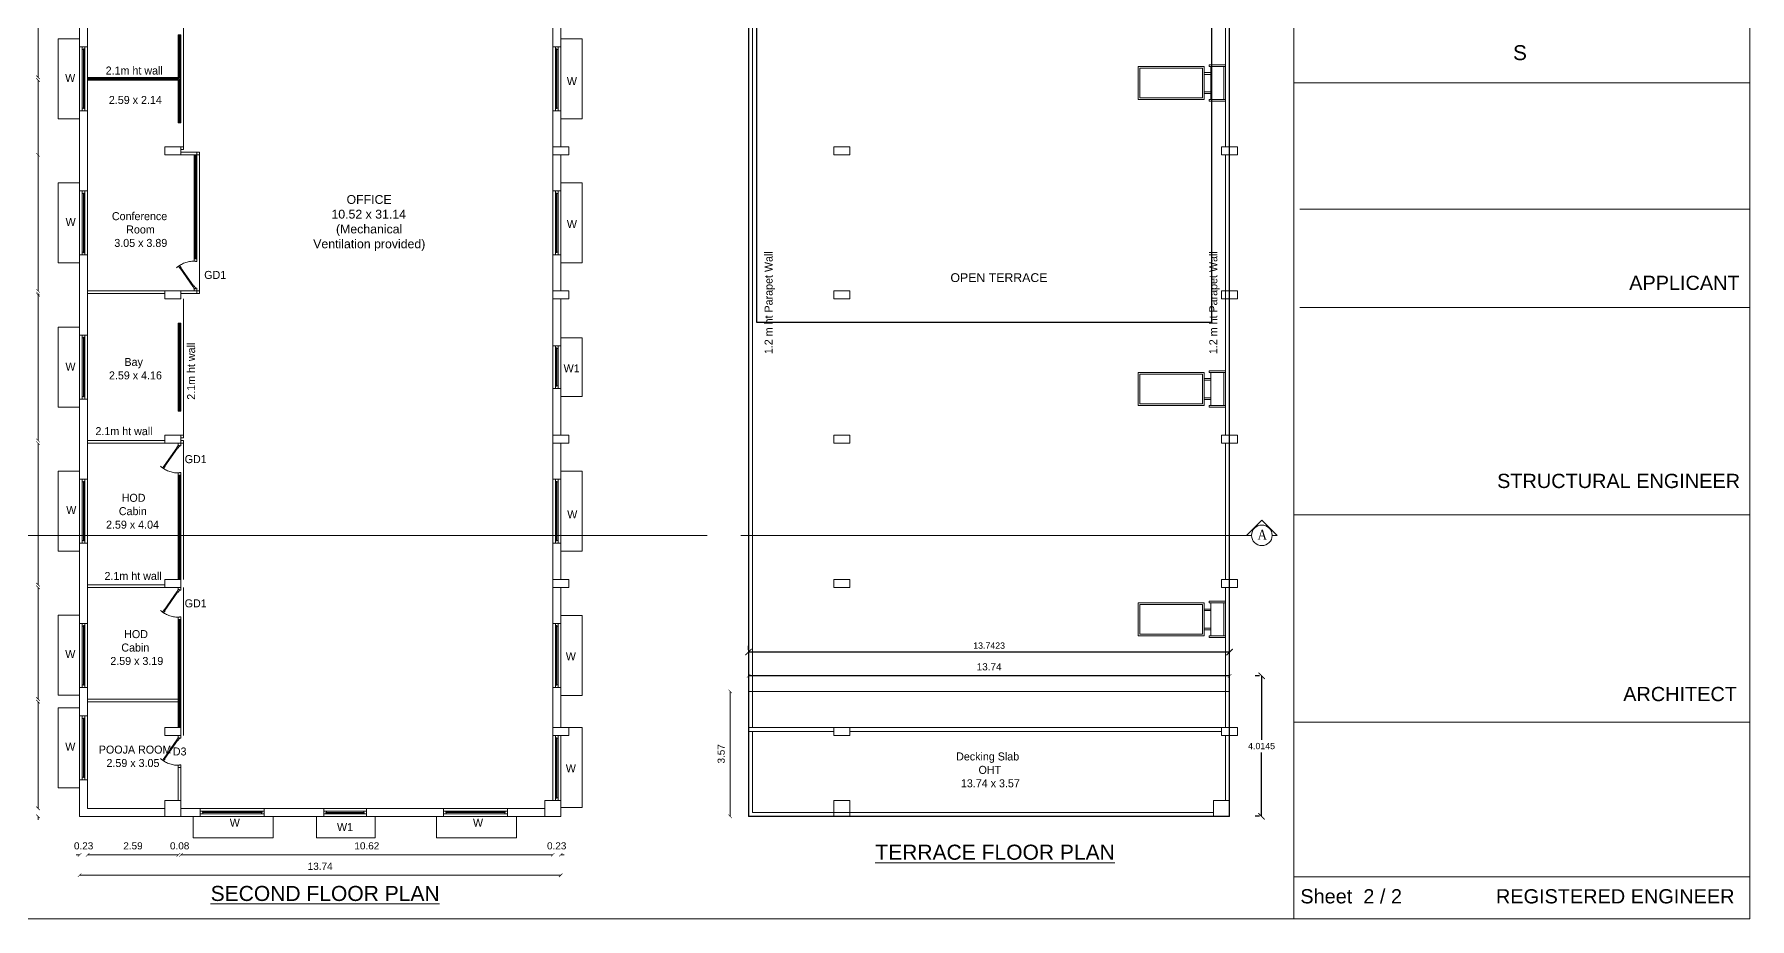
# Model space of a CAD drawing. Header units: metres. Extents: x -1560643 to -1560434, y 43491 to 43663.
# Drawn here: x -1560602.32 to -1560553.32, y 43551.2 to 43576.47 of the extents above; entities that cross this region are included whole.
import ezdxf
from ezdxf.enums import TextEntityAlignment as Align

# ---------------------------------------------------------------- set-up
doc = ezdxf.new("R2010")
doc.units = ezdxf.units.M
doc.header["$LTSCALE"] = 750
doc.header["$MEASUREMENT"] = 0
doc.header["$PDMODE"] = 35
doc.header["$PDSIZE"] = 50
for name, pattern in [('CACHE3', [5.25, 4.2, -1.05]), ('CENTER', [50.8, 31.75, -6.35, 6.35, -6.35]), ('HIDDEN', [0.375, 0.25, -0.125])]:
    doc.linetypes.add(name, pattern=pattern)
doc.layers.get('0').update_dxf_attribs({"lineweight": 5})
doc.layers.get('Defpoints').update_dxf_attribs({"lineweight": 0})
doc.layers.add('BLK_1_FLR_0_DRINKING_WATER', color=7, linetype='Continuous', lineweight=5)
for name, color, linetype in [('BLK_1_FLR_3_ROOF_AREA', 54, 'Continuous'), ('BLK_1_STAIR_HEADROOM', 55, 'Continuous'), ('SOLAR_PANEL', 3, 'Continuous')]:
    doc.layers.add(name, color=color, linetype=linetype)
doc.styles.add('5 Feet Scale', font='', dxfattribs={"height": 5.9055})
doc.styles.add('6 Feet Scale', font='', dxfattribs={"height": 7.0866})
doc.styles.add('7 Feet Scale', font='', dxfattribs={"height": 8.2677})
doc.styles.add('bold', font='arial.ttf')
doc.styles.add('bold - t', font='arial.ttf', dxfattribs={"height": 9})
doc.styles.add('cent', font='arial.ttf', dxfattribs={"height": 8})
doc.styles.add('outer', font='arial.ttf')
doc.styles.get("Standard").update_dxf_attribs({"font": 'arial.ttf'})
doc.styles.add('style1', font='times.ttf', dxfattribs={"width": 0.95, "height": 200})
doc.styles.get('5 Feet Scale').set_extended_font_data('Bahnschrift')
doc.styles.get('6 Feet Scale').set_extended_font_data('Bahnschrift')
doc.styles.get('7 Feet Scale').set_extended_font_data('Bahnschrift')
doc.dimstyles.get("Standard").update_dxf_attribs({"dimtxt": 0.18, "dimasz": 0.18, "dimexe": 0.18, "dimexo": 0.0625, "dimgap": 0.09, "dimtad": 1, "dimtih": 1, "dimtoh": 1, "dimdec": 4, "dimzin": 0, "dimdsep": 46, "dimtxsty": 'Standard', "dimblk": 'ARCHTICK', "dimcen": 0.09, "dimadec": 0, "dimazin": 0, "dimtfac": 1, "dimtdec": 4, "dimtofl": 0, "dimtmove": 0, "dimatfit": 3, "dimldrblk": 'ARCHTICK', "dimfxl": 0, "dimtolj": 1, "dimtzin": 0, "dimarcsym": 0})

# ---------------------------------------------------------------- blocks, each defined once
blk = doc.blocks.new('_ArchTick')
at = {"color": 0, "linetype": 'ByBlock', "const_width": 0.15}
blk.add_lwpolyline([(-0.5, -0.5), (0.5, 0.5)], dxfattribs=at)
blk = doc.blocks.new('A$C52BB42CC')
at = {"linetype": 'ByBlock'}
for p, q in [((3026.5, 2394.8), (3026.5, 4432.7)), ((3539, 2394.8), (3539, 4432.7)), ((2990.4, 2843.2), (2973, 2826)), ((3007.8, 2826), (2990.4, 2843.2)), ((2973, 2826), (2978.8, 2826)), ((3002, 2826), (3007.8, 2826)), ((0, 2394.8), (3539, 2394.8))]:
    blk.add_line(p, q, dxfattribs=at)
for p, q in [((2413.2, 2609.9), (2413.2, 3753.9)), ((2417.7, 2609.9), (2417.7, 3753.9)), ((1614.1, 3341.1), (1614.1, 3578.3)), ((1660.9, 3465.7), (1660.9, 3375.6)), ((1669.9, 3465.7), (1669.9, 3375.6)), ((2192.9, 3375.6), (2192.9, 3465.8)), ((2201.9, 3375.6), (2201.9, 3416.2)), ((2949.7, 3416.2), (2949.7, 3263)), ((2954.2, 3416.2), (2954.2, 3263)), ((1636.9, 3294.6), (1636.9, 3384.6)), ((1636.9, 3384.6), (1660.9, 3384.6)), ((1771.9, 3389.1), (1774.9, 3389.1)), ((1771.9, 3389.1), (1771.9, 3341.1)), ((1772.9, 3389.1), (1772.9, 3340.1)), ((1773.9, 3389.1), (1773.9, 3290.1)), ((1774.9, 3389.1), (1774.9, 3290.1)), ((2225.9, 3384.6), (2201.9, 3384.6)), ((2225.9, 3294.6), (2225.9, 3384.6)), ((1660.9, 3375.6), (1669.9, 3375.6)), ((2201.9, 3375.6), (2192.9, 3375.6)), ((1614.1, 3341.1), (1614.1, 3345.1)), ((1614.1, 3338.1), (1614.1, 3334.1)), ((1614.1, 3254), (1614.1, 3338.1)), ((1669.9, 3341.1), (1771.9, 3341.1)), ((1669.9, 3340.1), (1772.9, 3340.1)), ((1669.9, 3339.1), (1772.9, 3339.1)), ((1669.9, 3338.1), (1771.9, 3338.1)), ((1771.9, 3338.1), (1771.9, 3290.1)), ((1772.9, 3339.1), (1772.9, 3290.1)), ((2851.4, 3353.2), (2925.6, 3353.2)), ((2851.4, 3316.2), (2851.4, 3353.2)), ((2853.2, 3351.4), (2923.7, 3351.4)), ((2853.2, 3318), (2853.2, 3351.4)), ((2923.7, 3351.4), (2923.7, 3318)), ((2925.6, 3353.2), (2925.6, 3316.2)), ((2925.6, 3346.4), (2933, 3346.4)), ((2925.6, 3344.5), (2933, 3344.5)), ((2931.1, 3355.1), (2931.1, 3353.2)), ((2931.1, 3355.1), (2949.7, 3355.1)), ((2931.1, 3353.2), (2949.7, 3353.2)), ((2933, 3316.2), (2933, 3353.2)), ((2947.8, 3353.2), (2947.8, 3316.2)), ((2949.7, 3355.1), (2949.7, 3353.2)), ((2925.6, 3324.9), (2933, 3324.9)), ((2925.6, 3323), (2933, 3323)), ((3539, 3334.9), (3026.5, 3334.9)), ((1660.9, 3303.6), (1660.9, 3213.4)), ((1660.9, 3303.6), (1669.9, 3303.6)), ((1669.9, 3303.6), (1669.9, 3213.4)), ((2201.9, 3303.6), (2192.9, 3303.6)), ((2192.9, 3213.5), (2192.9, 3303.6)), ((2201.9, 3263), (2201.9, 3303.6)), ((2925.6, 3316.2), (2851.4, 3316.2)), ((2923.7, 3318), (2853.2, 3318)), ((2931.1, 3316.2), (2931.1, 3314.3)), ((2949.7, 3316.2), (2931.1, 3316.2)), ((2949.7, 3314.3), (2931.1, 3314.3)), ((2949.7, 3316.2), (2949.7, 3314.3)), ((1660.9, 3294.6), (1636.9, 3294.6)), ((1771.9, 3290.1), (1774.9, 3290.1)), ((2201.9, 3294.6), (2225.9, 3294.6)), ((1756.9, 3263), (1774.9, 3263)), ((1756.9, 3254), (1756.9, 3263)), ((1756.9, 3263), (1774.9, 3263)), ((1756.9, 3254), (1756.9, 3263)), ((1777.9, 3263), (1774.9, 3263)), ((1774.9, 3263), (1774.9, 3260)), ((1774.9, 3263), (1774.9, 3254)), ((1774.9, 3263), (1774.9, 3254)), ((1777.9, 3260), (1777.9, 3263)), ((2192.9, 3263), (2210.9, 3263)), ((2192.9, 3254), (2192.9, 3263)), ((2210.9, 3263), (2210.9, 3254)), ((2509.2, 3263), (2527.2, 3263)), ((2509.2, 3254), (2509.2, 3263)), ((2527.2, 3263), (2527.2, 3254)), ((2945.2, 3263), (2963.2, 3263)), ((2945.2, 3254), (2945.2, 3263)), ((2963.2, 3263), (2963.2, 3254)), ((1614.1, 3100.9), (1614.1, 3254)), ((1774.9, 3254), (1756.9, 3254)), ((1774.9, 3254), (1756.9, 3254)), ((1774.9, 3260), (1777.9, 3260)), ((1774.9, 3257), (1792.9, 3257)), ((1774.9, 3254), (1774.9, 3257)), ((1792.9, 3254), (1774.9, 3254)), ((1789.9, 3136.9), (1789.9, 3254)), ((1790.9, 3136.9), (1790.9, 3254)), ((1791.9, 3136.9), (1791.9, 3254)), ((1795.9, 3257), (1792.9, 3257)), ((1792.9, 3257), (1792.9, 3254)), ((1792.9, 3257), (1792.9, 3254)), ((1792.9, 3136.9), (1792.9, 3254)), ((1792.9, 3254), (1795.9, 3254)), ((1795.9, 3254), (1795.9, 3257)), ((2210.9, 3254), (2192.9, 3254)), ((2201.9, 3213.5), (2201.9, 3254)), ((2527.2, 3254), (2509.2, 3254)), ((2963.2, 3254), (2945.2, 3254)), ((2949.7, 3254), (2949.7, 2938.7)), ((2954.2, 3254), (2954.2, 2938.7)), ((1636.9, 3132.5), (1636.9, 3222.5)), ((1636.9, 3222.5), (1660.9, 3222.5)), ((2225.9, 3222.5), (2201.9, 3222.5)), ((2225.9, 3132.5), (2225.9, 3222.5)), ((1660.9, 3213.4), (1669.9, 3213.4)), ((2201.9, 3213.5), (2192.9, 3213.5)), ((3539, 3192.9), (3033.2, 3192.9)), ((1660.9, 3132.5), (1636.9, 3132.5)), ((1660.9, 3141.4), (1660.9, 3051.3)), ((1660.9, 3141.4), (1669.9, 3141.4)), ((1669.9, 3141.4), (1669.9, 3051.3)), ((1789.9, 3136.9), (1792.9, 3136.9)), ((2201.9, 3141.5), (2192.9, 3141.5)), ((2192.9, 3039.3), (2192.9, 3141.5)), ((2201.9, 3100.9), (2201.9, 3141.5)), ((2201.9, 3132.5), (2225.9, 3132.5)), ((1614.1, 3100.9), (1614.1, 3104.9)), ((1614.1, 3097.9), (1614.1, 3093.9)), ((1614.1, 2932.7), (1614.1, 3096.4)), ((1756.9, 3100.9), (1669.9, 3100.9)), ((1669.9, 3097.9), (1756.9, 3097.9)), ((1756.9, 3097.9), (1756.9, 3100.9)), ((1756.9, 3100.9), (1774.9, 3100.9)), ((1756.9, 3091.9), (1756.9, 3100.9)), ((1756.9, 3100.9), (1774.9, 3100.9)), ((1756.9, 3091.9), (1756.9, 3100.9)), ((1774.9, 3091.9), (1756.9, 3091.9)), ((1774.9, 3091.9), (1756.9, 3091.9)), ((1774.9, 3097.9), (1774.9, 3100.9)), ((1774.9, 3100.9), (1795.9, 3100.9)), ((1774.9, 3100.9), (1774.9, 3091.9)), ((1774.9, 3100.9), (1774.9, 3091.9)), ((1795.9, 3097.9), (1774.9, 3097.9)), ((1795.9, 3100.9), (1792.9, 3100.9)), ((1792.9, 3100.9), (1792.9, 3097.9)), ((1792.9, 3097.9), (1795.9, 3097.9)), ((1795.9, 3097.9), (1795.9, 3100.9)), ((2192.9, 3100.9), (2210.9, 3100.9)), ((2192.9, 3091.9), (2192.9, 3100.9)), ((2210.9, 3091.9), (2192.9, 3091.9)), ((2201.9, 3039.3), (2201.9, 3091.9)), ((2210.9, 3100.9), (2210.9, 3091.9)), ((2509.2, 3100.9), (2527.2, 3100.9)), ((2509.2, 3091.9), (2509.2, 3100.9)), ((2527.2, 3091.9), (2509.2, 3091.9)), ((2527.2, 3100.9), (2527.2, 3091.9)), ((2945.2, 3100.9), (2963.2, 3100.9)), ((2945.2, 3091.9), (2945.2, 3100.9)), ((2963.2, 3091.9), (2945.2, 3091.9)), ((2963.2, 3100.9), (2963.2, 3091.9)), ((3539, 3082.4), (3033.2, 3082.4)), ((1636.9, 2970.3), (1636.9, 3060.3)), ((1636.9, 3060.3), (1660.9, 3060.3)), ((1660.9, 3051.3), (1669.9, 3051.3)), ((1771.9, 3064.8), (1774.9, 3064.8)), ((1771.9, 3064.8), (1771.9, 3016.8)), ((1772.9, 3064.8), (1772.9, 3015.8)), ((1773.9, 3064.8), (1773.9, 2965.8)), ((1774.9, 3064.8), (1774.9, 2965.8)), ((2225.9, 3048.3), (2201.9, 3048.3)), ((2225.9, 2982.3), (2225.9, 3048.3)), ((2201.9, 3039.3), (2192.9, 3039.3)), ((1771.9, 3016.8), (1771.9, 2965.8)), ((1772.9, 3015.8), (1772.9, 2965.8)), ((2931.1, 3011), (2931.1, 3009.2)), ((2931.1, 3011), (2949.7, 3011)), ((2949.7, 3011), (2949.7, 3009.2)), ((2201.9, 2991.3), (2192.9, 2991.3)), ((2192.9, 2889.2), (2192.9, 2991.3)), ((2201.9, 2938.7), (2201.9, 2991.3)), ((2851.4, 3009.2), (2925.6, 3009.2)), ((2851.4, 2972.1), (2851.4, 3009.2)), ((2853.2, 3007.3), (2923.7, 3007.3)), ((2853.2, 2974), (2853.2, 3007.3)), ((2923.7, 3007.3), (2923.7, 2974)), ((2925.6, 3009.2), (2925.6, 2972.1)), ((2925.6, 3002.3), (2933, 3002.3)), ((2925.6, 3000.5), (2933, 3000.5)), ((2931.1, 3009.2), (2949.7, 3009.2)), ((2933, 2972.1), (2933, 3009.2)), ((2947.8, 3009.2), (2947.8, 2972.1)), ((1660.9, 2979.3), (1660.9, 2889.2)), ((1660.9, 2979.3), (1669.9, 2979.3)), ((1669.9, 2979.3), (1669.9, 2889.2)), ((2201.9, 2982.3), (2225.9, 2982.3)), ((2925.6, 2972.1), (2851.4, 2972.1)), ((2923.7, 2974), (2853.2, 2974)), ((2925.6, 2980.8), (2933, 2980.8)), ((2925.6, 2978.9), (2933, 2978.9)), ((2931.1, 2972.1), (2931.1, 2970.2)), ((2949.7, 2972.1), (2931.1, 2972.1)), ((2949.7, 2972.1), (2949.7, 2970.2)), ((1660.9, 2970.3), (1636.9, 2970.3)), ((1771.9, 2965.8), (1774.9, 2965.8)), ((2949.7, 2970.2), (2931.1, 2970.2)), ((1614.1, 2932.7), (1614.1, 2936.7)), ((1669.9, 2932.7), (1756.9, 2932.7)), ((1756.9, 2938.7), (1774.9, 2938.7)), ((1756.9, 2929.7), (1756.9, 2938.7)), ((1756.9, 2938.7), (1774.9, 2938.7)), ((1756.9, 2929.7), (1756.9, 2938.7)), ((1756.9, 2932.7), (1756.9, 2929.7)), ((1777.9, 2938.7), (1774.9, 2938.7)), ((1774.9, 2938.7), (1774.9, 2935.7)), ((1774.9, 2938.7), (1774.9, 2929.7)), ((1774.9, 2938.7), (1774.9, 2929.7)), ((1774.9, 2935.7), (1777.9, 2935.7)), ((1777.9, 2932.7), (1774.9, 2932.7)), ((1774.9, 2932.7), (1774.9, 2929.7)), ((1777.9, 2935.7), (1777.9, 2938.7)), ((1777.9, 2929.7), (1777.9, 2932.7)), ((2192.9, 2938.7), (2210.9, 2938.7)), ((2192.9, 2929.7), (2192.9, 2938.7)), ((2210.9, 2938.7), (2210.9, 2929.7)), ((2509.2, 2938.7), (2527.2, 2938.7)), ((2509.2, 2929.7), (2509.2, 2938.7)), ((2527.2, 2938.7), (2527.2, 2929.7)), ((2945.2, 2938.7), (2963.2, 2938.7)), ((2945.2, 2929.7), (2945.2, 2938.7)), ((2963.2, 2938.7), (2963.2, 2929.7)), ((1614.1, 2929.7), (1614.1, 2925.7)), ((1614.1, 2770.5), (1614.1, 2929.7)), ((1756.9, 2929.7), (1669.9, 2929.7)), ((1774.9, 2929.7), (1756.9, 2929.7)), ((1774.9, 2929.7), (1756.9, 2929.7)), ((1774.9, 2929.7), (1777.9, 2929.7)), ((2210.9, 2929.7), (2192.9, 2929.7)), ((2201.9, 2889.2), (2201.9, 2929.7)), ((2527.2, 2929.7), (2509.2, 2929.7)), ((2963.2, 2929.7), (2945.2, 2929.7)), ((2949.7, 2929.7), (2949.7, 2776.5)), ((2954.2, 2929.7), (2954.2, 2776.5)), ((1636.9, 2808.2), (1636.9, 2898.2)), ((1636.9, 2898.2), (1660.9, 2898.2)), ((1771.9, 2776.5), (1771.8, 2893.7)), ((1774.9, 2893.7), (1771.9, 2893.7)), ((1772.8, 2893.7), (1772.9, 2776.5)), ((1773.8, 2893.7), (1773.9, 2776.5)), ((1774.9, 2776.5), (1774.8, 2893.7)), ((2225.9, 2898.2), (2201.9, 2898.2)), ((2225.9, 2808.2), (2225.9, 2898.2)), ((1660.9, 2889.2), (1669.9, 2889.2)), ((2201.9, 2889.2), (2192.9, 2889.2)), ((3026.5, 2849.2), (3539, 2849.2)), ((1660.9, 2727), (1660.9, 2817.2)), ((1660.9, 2817.2), (1669.9, 2817.2)), ((1669.9, 2817.2), (1669.9, 2727)), ((2201.9, 2817.2), (2192.9, 2817.2)), ((2192.9, 2727), (2192.9, 2817.2)), ((2201.9, 2776.5), (2201.9, 2817.2)), ((1660.9, 2808.2), (1636.9, 2808.2)), ((2201.9, 2808.2), (2225.9, 2808.2)), ((1614.1, 2770.5), (1614.1, 2774.5)), ((1614.1, 2767.5), (1614.1, 2763.5)), ((1614.1, 2641.9), (1614.1, 2767.5)), ((1669.9, 2770.5), (1756.9, 2770.5)), ((1756.9, 2767.5), (1669.9, 2767.5)), ((1756.9, 2776.5), (1774.9, 2776.5)), ((1756.9, 2767.5), (1756.9, 2776.5)), ((1756.9, 2776.5), (1774.9, 2776.5)), ((1756.9, 2767.5), (1756.9, 2776.5)), ((1756.9, 2770.5), (1756.9, 2767.5)), ((1774.9, 2767.5), (1756.9, 2767.5)), ((1774.9, 2767.5), (1756.9, 2767.5)), ((1774.9, 2776.5), (1774.9, 2767.5)), ((1774.9, 2776.5), (1774.9, 2767.5)), ((2192.9, 2776.5), (2210.9, 2776.5)), ((2192.9, 2767.5), (2192.9, 2776.5)), ((2210.9, 2767.5), (2192.9, 2767.5)), ((2201.9, 2727), (2201.9, 2767.5)), ((2210.9, 2776.5), (2210.9, 2767.5)), ((2509.2, 2776.5), (2527.2, 2776.5)), ((2509.2, 2767.5), (2509.2, 2776.5)), ((2527.2, 2767.5), (2509.2, 2767.5)), ((2527.2, 2776.5), (2527.2, 2767.5)), ((2945.2, 2776.5), (2963.2, 2776.5)), ((2945.2, 2767.5), (2945.2, 2776.5)), ((2963.2, 2767.5), (2945.2, 2767.5)), ((2949.7, 2767.5), (2949.7, 2609.9)), ((2954.2, 2767.5), (2954.2, 2609.9)), ((2963.2, 2776.5), (2963.2, 2767.5)), ((2851.4, 2750), (2925.6, 2750)), ((2851.4, 2712.9), (2851.4, 2750)), ((2853.2, 2748.1), (2923.7, 2748.1)), ((2853.2, 2714.7), (2853.2, 2748.1)), ((2923.7, 2748.1), (2923.7, 2714.7)), ((2925.6, 2750), (2925.6, 2712.9)), ((2925.6, 2743.1), (2933, 2743.1)), ((2925.6, 2741.3), (2933, 2741.3)), ((2931.1, 2751.8), (2931.1, 2750)), ((2931.1, 2751.8), (2949.7, 2751.8)), ((2931.1, 2750), (2949.7, 2750)), ((2933, 2712.9), (2933, 2750)), ((2947.8, 2750), (2947.8, 2712.9)), ((2949.7, 2751.8), (2949.7, 2750)), ((1636.9, 2646.1), (1636.9, 2736.1)), ((1636.9, 2736.1), (1660.9, 2736.1)), ((1660.9, 2727), (1669.9, 2727)), ((1771.9, 2609.9), (1771.9, 2731.5)), ((1774.9, 2731.5), (1771.9, 2731.5)), ((1772.9, 2731.5), (1772.9, 2609.9)), ((1773.9, 2731.5), (1773.9, 2609.9)), ((1774.9, 2609.9), (1774.9, 2731.5)), ((2201.9, 2727), (2192.9, 2727)), ((2225.9, 2736), (2201.9, 2736)), ((2225.9, 2646), (2225.9, 2736)), ((2925.6, 2721.6), (2933, 2721.6)), ((2925.6, 2712.9), (2851.4, 2712.9)), ((2923.7, 2714.7), (2853.2, 2714.7)), ((2925.6, 2719.7), (2933, 2719.7)), ((2931.1, 2712.9), (2931.1, 2711)), ((2949.7, 2712.9), (2931.1, 2712.9)), ((2949.7, 2711), (2931.1, 2711)), ((2949.7, 2712.9), (2949.7, 2711)), ((2413.2, 2668), (2954.2, 2668)), ((1614.1, 2641.9), (1614.1, 2645.9)), ((1660.9, 2646.1), (1636.9, 2646.1)), ((1660.9, 2655), (1660.9, 2623)), ((1660.9, 2655), (1660.9, 2623)), ((1660.9, 2655), (1669.9, 2655)), ((1669.9, 2655), (1669.9, 2623)), ((2192.9, 2609.9), (2192.9, 2655)), ((2201.9, 2655), (2192.9, 2655)), ((2201.9, 2609.9), (2201.9, 2655)), ((2201.9, 2609.9), (2201.9, 2655)), ((2201.9, 2646), (2225.9, 2646)), ((2392.5, 2509.9), (2392.5, 2650.4)), ((2413.2, 2650.4), (2954.2, 2650.4)), ((2413.2, 2509.9), (2413.2, 2650.4)), ((2954.2, 2650.4), (2954.2, 2509.9)), ((1614.1, 2638.9), (1614.1, 2634.9)), ((1614.1, 2518.9), (1614.1, 2638.9)), ((1636.9, 2542), (1636.9, 2632)), ((1636.9, 2632), (1660.9, 2632)), ((1669.9, 2641.9), (1771.9, 2641.9)), ((1669.9, 2638.9), (1771.9, 2638.9)), ((1660.9, 2623), (1669.9, 2623)), ((1774.9, 2609.9), (1756.9, 2609.9)), ((1756.9, 2609.9), (1756.9, 2600.9)), ((1774.9, 2600.9), (1774.9, 2609.9)), ((2210.9, 2609.9), (2192.9, 2609.9)), ((2192.9, 2609.9), (2192.9, 2600.9)), ((2225.9, 2609.9), (2201.9, 2609.9)), ((2210.9, 2600.9), (2210.9, 2609.9)), ((2225.9, 2519.9), (2225.9, 2609.9)), ((2954.2, 2609.9), (2413.2, 2609.9)), ((2413.2, 2509.9), (2413.2, 2609.9)), ((2954.2, 2609.9), (2413.2, 2609.9)), ((2509.2, 2605.4), (2413.2, 2605.4)), ((2417.7, 2605.4), (2417.7, 2514.4)), ((2527.2, 2609.9), (2509.2, 2609.9)), ((2509.2, 2609.9), (2509.2, 2600.9)), ((2527.2, 2600.9), (2527.2, 2609.9)), ((2945.2, 2605.4), (2527.2, 2605.4)), ((2963.2, 2609.9), (2945.2, 2609.9)), ((2945.2, 2609.9), (2945.2, 2600.9)), ((2963.2, 2600.9), (2963.2, 2609.9)), ((3026.5, 2616), (3539, 2616)), ((1756.9, 2600.9), (1774.9, 2600.9)), ((2201.9, 2600.9), (2192.9, 2600.9)), ((2201.9, 2600.9), (2192.9, 2600.9)), ((2192.9, 2600.9), (2192.9, 2527.9)), ((2192.9, 2600.9), (2210.9, 2600.9)), ((2198.9, 2600.9), (2195.9, 2600.9)), ((2195.9, 2600.9), (2195.9, 2527.9)), ((2195.9, 2598.4), (2195.9, 2600.9)), ((2195.9, 2600.9), (2198.9, 2600.9)), ((2197.4, 2598.4), (2195.9, 2598.4)), ((2195.9, 2598.4), (2195.9, 2575.1)), ((2197.4, 2598.4), (2195.9, 2598.4)), ((2197.4, 2575.1), (2197.4, 2598.4)), ((2197.4, 2597.9), (2197.4, 2598.4)), ((2198.9, 2597.9), (2197.4, 2597.9)), ((2198.9, 2527.9), (2198.9, 2600.9)), ((2198.9, 2600.9), (2198.9, 2597.9)), ((2201.9, 2527.9), (2201.9, 2600.9)), ((2509.2, 2600.9), (2527.2, 2600.9)), ((2945.2, 2600.9), (2963.2, 2600.9)), ((2954.2, 2600.9), (2949.7, 2600.9)), ((2949.7, 2527.9), (2949.7, 2600.9)), ((2195.9, 2575.1), (2197.4, 2575.1)), ((2195.9, 2552.8), (2195.9, 2575.1)), ((2195.9, 2575.1), (2197.4, 2575.1)), ((2197.4, 2575.1), (2197.4, 2552.8)), ((1660.9, 2551), (1669.9, 2551)), ((1660.9, 2551), (1660.9, 2509.9)), ((1669.9, 2551), (1669.9, 2518.9)), ((1774.9, 2564.9), (1771.9, 2564.9)), ((1771.9, 2564.9), (1771.9, 2527.9)), ((1774.9, 2527.9), (1774.9, 2564.9)), ((2197.4, 2552.8), (2195.9, 2552.8)), ((2197.4, 2552.8), (2195.9, 2552.8)), ((2195.9, 2552.8), (2195.9, 2530.4)), ((2197.4, 2530.4), (2197.4, 2552.8)), ((2954.2, 2552.9), (2954.2, 2509.9)), ((1660.9, 2542), (1636.9, 2542)), ((1756.9, 2527.9), (1774.9, 2527.9)), ((1756.9, 2509.9), (1756.9, 2527.9)), ((1771.9, 2527.9), (1774.9, 2527.9)), ((1774.9, 2527.9), (1774.9, 2509.9)), ((2183.9, 2527.9), (2201.9, 2527.9)), ((2183.9, 2509.9), (2183.9, 2527.9)), ((2201.9, 2527.9), (2192.9, 2527.9)), ((2192.9, 2527.9), (2201.9, 2527.9)), ((2195.9, 2530.4), (2197.4, 2530.4)), ((2197.4, 2530.4), (2195.9, 2530.4)), ((2195.9, 2530.4), (2195.9, 2527.9)), ((2195.9, 2527.9), (2198.9, 2527.9)), ((2195.9, 2527.9), (2198.9, 2527.9)), ((2197.4, 2530.9), (2197.4, 2530.4)), ((2198.9, 2530.9), (2197.4, 2530.9)), ((2198.9, 2527.9), (2198.9, 2530.9)), ((2201.9, 2527.9), (2201.9, 2509.9)), ((2527.2, 2527.9), (2509.2, 2527.9)), ((2509.2, 2527.9), (2509.2, 2509.9)), ((2527.2, 2509.9), (2527.2, 2527.9)), ((2936.2, 2527.9), (2954.2, 2527.9)), ((2936.2, 2509.9), (2936.2, 2527.9)), ((2954.2, 2527.9), (2954.2, 2509.9)), ((1614.1, 2518.9), (1614.1, 2522.9)), ((1614.1, 2509.9), (1614.1, 2505.9)), ((1660.9, 2509.9), (1756.9, 2509.9)), ((1669.9, 2518.9), (1756.9, 2518.9)), ((1774.9, 2509.9), (1756.9, 2509.9)), ((1774.9, 2518.9), (1796.6, 2518.9)), ((1774.9, 2509.9), (1796.6, 2509.9)), ((1788.6, 2509.9), (1788.6, 2485.9)), ((1796.6, 2509.9), (1796.6, 2518.9)), ((1868.6, 2518.9), (1935.4, 2518.9)), ((1868.6, 2509.9), (1868.6, 2518.9)), ((1868.6, 2509.9), (1935.4, 2509.9)), ((1878.6, 2485.9), (1878.6, 2509.9)), ((1927.4, 2509.9), (1927.4, 2485.9)), ((1935.4, 2518.9), (1935.4, 2509.9)), ((1935.4, 2509.9), (1935.4, 2518.9)), ((1935.4, 2518.9), (1935.4, 2509.9)), ((1983.4, 2518.9), (1983.4, 2509.9)), ((1983.4, 2518.9), (1983.4, 2509.9)), ((1983.4, 2518.9), (2070.1, 2518.9)), ((1983.4, 2518.9), (1983.4, 2509.9)), ((1983.4, 2509.9), (2070.1, 2509.9)), ((1993.4, 2485.9), (1993.4, 2509.9)), ((2062.1, 2509.9), (2062.1, 2485.9)), ((2070.1, 2509.9), (2070.1, 2518.9)), ((2142.1, 2518.9), (2183.9, 2518.9)), ((2142.1, 2509.9), (2142.1, 2518.9)), ((2142.1, 2509.9), (2183.9, 2509.9)), ((2152.1, 2485.9), (2152.1, 2509.9)), ((2201.9, 2509.9), (2183.9, 2509.9)), ((2201.9, 2519.9), (2225.9, 2519.9)), ((2954.2, 2509.9), (2413.2, 2509.9)), ((2954.2, 2509.9), (2413.2, 2509.9)), ((2417.7, 2514.4), (2936.2, 2514.4)), ((2509.2, 2509.9), (2527.2, 2509.9)), ((2954.2, 2509.9), (2936.2, 2509.9)), ((1788.6, 2485.9), (1878.6, 2485.9)), ((1927.4, 2485.9), (1993.4, 2485.9)), ((2062.1, 2485.9), (2152.1, 2485.9)), ((1660.9, 2466.7), (1656.9, 2466.7)), ((1669.9, 2466.7), (1771.9, 2466.7)), ((1669.9, 2466.7), (1673.9, 2466.7)), ((1771.9, 2466.7), (1767.9, 2466.7)), ((1774.9, 2466.7), (2192.9, 2466.7)), ((1774.9, 2466.7), (1778.9, 2466.7)), ((2192.9, 2466.7), (2188.9, 2466.7)), ((2201.9, 2466.7), (2205.9, 2466.7)), ((1660.9, 2443.6), (2201.9, 2443.6)), ((3026.5, 2441.8), (3539, 2441.8))]:
    blk.add_line(p, q)
at = {"linetype": 'CACHE3', "ltscale": 2.5}
for p, q in [((1777.9, 3416.2), (1777.9, 3263)), ((1795.9, 3100.9), (1795.9, 3254)), ((1777.9, 3091.9), (1777.9, 2938.7)), ((1777.9, 2929.7), (1777.9, 2776.5)), ((1777.9, 2767.5), (1777.9, 2600.9))]:
    blk.add_line(p, q, dxfattribs=at)
at = {"linetype": 'CENTER', "ltscale": 0.03}
for p, q in [((667.3, 2826), (1652.1, 2826)), ((1652.1, 2826), (2404.4, 2826)), ((2404.4, 2826), (2978.8, 2826))]:
    blk.add_line(p, q, dxfattribs=at)
at = {"linetype": 'HIDDEN'}
for p, q in [((2196.7, 2598.4), (2196.5, 2598.4)), ((2196.5, 2598.4), (2196.5, 2575.1)), ((2196.7, 2575.1), (2196.7, 2598.4)), ((2196.5, 2575.1), (2196.7, 2575.1)), ((2196.5, 2552.8), (2196.5, 2575.1)), ((2196.5, 2575.1), (2196.7, 2575.1)), ((2196.7, 2575.1), (2196.7, 2552.8)), ((2196.7, 2552.8), (2196.5, 2552.8)), ((2196.7, 2552.8), (2196.5, 2552.8)), ((2196.5, 2552.8), (2196.5, 2530.4)), ((2196.7, 2530.4), (2196.7, 2552.8)), ((2196.5, 2530.4), (2196.7, 2530.4))]:
    blk.add_line(p, q, dxfattribs=at)
for points in [[(1660.9, 3375.6), (1660.9, 3303.6), (1669.9, 3303.6), (1669.9, 3375.6)], [(1665.4, 3372.6), (1665.4, 3373.1), (1666.9, 3373.1), (1666.9, 3375.6), (1663.9, 3375.6), (1663.9, 3372.6)], [(1663.9, 3375.6), (1663.9, 3303.6), (1666.9, 3303.6), (1666.9, 3375.6)], [(1665.4, 3373.1), (1665.4, 3350.8), (1666.9, 3350.8), (1666.9, 3373.1)], [(2201.9, 3303.6), (2201.9, 3375.6), (2192.9, 3375.6), (2192.9, 3303.6)], [(2197.4, 3372.6), (2197.4, 3373.1), (2195.9, 3373.1), (2195.9, 3375.6), (2198.9, 3375.6), (2198.9, 3372.6)], [(2198.9, 3303.6), (2198.9, 3375.6), (2195.9, 3375.6), (2195.9, 3303.6)], [(2197.4, 3350.8), (2197.4, 3373.1), (2195.9, 3373.1), (2195.9, 3350.8)], [(1665.4, 3328.4), (1665.4, 3350.8), (1666.9, 3350.8), (1666.9, 3328.4)], [(2197.4, 3350.8), (2197.4, 3328.5), (2195.9, 3328.5), (2195.9, 3350.8)], [(1665.4, 3328.4), (1665.4, 3306.1), (1666.9, 3306.1), (1666.9, 3328.4)], [(2197.4, 3306.1), (2197.4, 3328.5), (2195.9, 3328.5), (2195.9, 3306.1)], [(1665.4, 3306.6), (1665.4, 3306.1), (1666.9, 3306.1), (1666.9, 3303.6), (1663.9, 3303.6), (1663.9, 3306.6)], [(2197.4, 3306.6), (2197.4, 3306.1), (2195.9, 3306.1), (2195.9, 3303.6), (2198.9, 3303.6), (2198.9, 3306.6)], [(1660.9, 3141.4), (1660.9, 3213.4), (1669.9, 3213.4), (1669.9, 3141.4)], [(1665.4, 3210.4), (1665.4, 3210.9), (1666.9, 3210.9), (1666.9, 3213.4), (1663.9, 3213.4), (1663.9, 3210.4)], [(1663.9, 3141.4), (1663.9, 3213.4), (1666.9, 3213.4), (1666.9, 3141.4)], [(1665.4, 3188.6), (1665.4, 3210.9), (1666.9, 3210.9), (1666.9, 3188.6)], [(2201.9, 3141.5), (2201.9, 3213.5), (2192.9, 3213.5), (2192.9, 3141.5)], [(2197.4, 3210.5), (2197.4, 3211), (2195.9, 3211), (2195.9, 3213.5), (2198.9, 3213.5), (2198.9, 3210.5)], [(2198.9, 3141.5), (2198.9, 3213.5), (2195.9, 3213.5), (2195.9, 3141.5)], [(2197.4, 3188.6), (2197.4, 3211), (2195.9, 3211), (2195.9, 3188.6)], [(1665.4, 3188.6), (1665.4, 3166.3), (1666.9, 3166.3), (1666.9, 3188.6)], [(2197.4, 3188.6), (2197.4, 3166.3), (2195.9, 3166.3), (2195.9, 3188.6)], [(1665.4, 3143.9), (1665.4, 3166.3), (1666.9, 3166.3), (1666.9, 3143.9)], [(2197.4, 3144), (2197.4, 3166.3), (2195.9, 3166.3), (2195.9, 3144)], [(1665.4, 3144.4), (1665.4, 3143.9), (1666.9, 3143.9), (1666.9, 3141.4), (1663.9, 3141.4), (1663.9, 3144.4)], [(2197.4, 3144.5), (2197.4, 3144), (2195.9, 3144), (2195.9, 3141.5), (2198.9, 3141.5), (2198.9, 3144.5)], [(1772.1, 3128.8), (1773.8, 3126.3), (1775, 3127.2), (1773.3, 3129.6)], [(1789.1, 3106.5), (1774.7, 3127), (1774.1, 3126.5), (1788.4, 3106)], [(1789.9, 3136.9), (1789.9, 3134.4), (1791.4, 3134.4), (1791.4, 3133.9), (1792.9, 3133.9), (1792.9, 3136.9)], [(1789.9, 3103.4), (1788.1, 3105.8), (1789.4, 3106.7), (1791.1, 3104.2)], [(1791.4, 3103.9), (1791.4, 3103.4), (1789.9, 3103.4), (1789.9, 3100.9), (1792.9, 3100.9), (1792.9, 3103.9)], [(1660.9, 2979.3), (1660.9, 3051.3), (1669.9, 3051.3), (1669.9, 2979.3)], [(1665.4, 3048.3), (1665.4, 3048.8), (1666.9, 3048.8), (1666.9, 3051.3), (1663.9, 3051.3), (1663.9, 3048.3)], [(1663.9, 2979.3), (1663.9, 3051.3), (1666.9, 3051.3), (1666.9, 2979.3)], [(1665.4, 3026.5), (1665.4, 3048.8), (1666.9, 3048.8), (1666.9, 3026.5)], [(2201.9, 3039.3), (2201.9, 2991.3), (2192.9, 2991.3), (2192.9, 3039.3)], [(2198.9, 3039.3), (2198.9, 2991.3), (2195.9, 2991.3), (2195.9, 3039.3)], [(2197.4, 3036.3), (2197.4, 3036.8), (2195.9, 3036.8), (2195.9, 3039.3), (2198.9, 3039.3), (2198.9, 3036.3)], [(2197.4, 3036.8), (2197.4, 3015.3), (2195.9, 3015.3), (2195.9, 3036.8)], [(1665.4, 3026.5), (1665.4, 3004.1), (1666.9, 3004.1), (1666.9, 3026.5)], [(2197.4, 2993.8), (2197.4, 3015.3), (2195.9, 3015.3), (2195.9, 2993.8)], [(1665.4, 2981.8), (1665.4, 3004.1), (1666.9, 3004.1), (1666.9, 2981.8)], [(2197.4, 2994.3), (2197.4, 2993.8), (2195.9, 2993.8), (2195.9, 2991.3), (2198.9, 2991.3), (2198.9, 2994.3)], [(1665.4, 2982.3), (1665.4, 2981.8), (1666.9, 2981.8), (1666.9, 2979.3), (1663.9, 2979.3), (1663.9, 2982.3)], [(1771.1, 2924.1), (1756.7, 2903.7), (1756.1, 2904.1), (1770.4, 2924.6)], [(1771.9, 2927.2), (1770.1, 2924.8), (1771.4, 2923.9), (1773.1, 2926.4)], [(1773.4, 2926.7), (1773.4, 2927.2), (1771.9, 2927.2), (1771.9, 2929.7), (1774.9, 2929.7), (1774.9, 2926.7)], [(1754.1, 2901.8), (1755.8, 2904.3), (1757, 2903.4), (1755.3, 2901)], [(1771.9, 2893.7), (1771.9, 2896.2), (1773.4, 2896.2), (1773.4, 2896.7), (1774.9, 2896.7), (1774.9, 2893.7)], [(1660.9, 2817.2), (1660.9, 2889.2), (1669.9, 2889.2), (1669.9, 2817.2)], [(1665.4, 2886.2), (1665.4, 2886.7), (1666.9, 2886.7), (1666.9, 2889.2), (1663.9, 2889.2), (1663.9, 2886.2)], [(1663.9, 2817.2), (1663.9, 2889.2), (1666.9, 2889.2), (1666.9, 2817.2)], [(1665.4, 2864.3), (1665.4, 2886.7), (1666.9, 2886.7), (1666.9, 2864.3)], [(2201.9, 2817.2), (2201.9, 2889.2), (2192.9, 2889.2), (2192.9, 2817.2)], [(2197.4, 2886.2), (2197.4, 2886.7), (2195.9, 2886.7), (2195.9, 2889.2), (2198.9, 2889.2), (2198.9, 2886.2)], [(2198.9, 2817.2), (2198.9, 2889.2), (2195.9, 2889.2), (2195.9, 2817.2)], [(2197.4, 2864.4), (2197.4, 2886.7), (2195.9, 2886.7), (2195.9, 2864.4)], [(1665.4, 2864.3), (1665.4, 2842), (1666.9, 2842), (1666.9, 2864.3)], [(2197.4, 2864.4), (2197.4, 2842), (2195.9, 2842), (2195.9, 2864.4)], [(1665.4, 2819.7), (1665.4, 2842), (1666.9, 2842), (1666.9, 2819.7)], [(2197.4, 2819.7), (2197.4, 2842), (2195.9, 2842), (2195.9, 2819.7)], [(1665.4, 2820.2), (1665.4, 2819.7), (1666.9, 2819.7), (1666.9, 2817.2), (1663.9, 2817.2), (1663.9, 2820.2)], [(2197.4, 2820.2), (2197.4, 2819.7), (2195.9, 2819.7), (2195.9, 2817.2), (2198.9, 2817.2), (2198.9, 2820.2)], [(1771.1, 2761.9), (1756.7, 2741.5), (1756.1, 2741.9), (1770.4, 2762.4)], [(1771.9, 2765), (1770.1, 2762.6), (1771.4, 2761.7), (1773.1, 2764.2)], [(1773.4, 2764.5), (1773.4, 2765), (1771.9, 2765), (1771.9, 2767.5), (1774.9, 2767.5), (1774.9, 2764.5)], [(1754.1, 2739.6), (1755.8, 2742.1), (1757, 2741.2), (1755.3, 2738.8)], [(1660.9, 2655), (1660.9, 2727), (1669.9, 2727), (1669.9, 2655)], [(1665.4, 2724), (1665.4, 2724.5), (1666.9, 2724.5), (1666.9, 2727), (1663.9, 2727), (1663.9, 2724)], [(1663.9, 2655), (1663.9, 2727), (1666.9, 2727), (1666.9, 2655)], [(1665.4, 2702.2), (1665.4, 2724.5), (1666.9, 2724.5), (1666.9, 2702.2)], [(1771.9, 2731.5), (1771.9, 2734), (1773.4, 2734), (1773.4, 2734.5), (1774.9, 2734.5), (1774.9, 2731.5)], [(2201.9, 2655), (2201.9, 2727), (2192.9, 2727), (2192.9, 2655)], [(2197.4, 2724), (2197.4, 2724.5), (2195.9, 2724.5), (2195.9, 2727), (2198.9, 2727), (2198.9, 2724)], [(2198.9, 2655), (2198.9, 2727), (2195.9, 2727), (2195.9, 2655)], [(2197.4, 2702.2), (2197.4, 2724.5), (2195.9, 2724.5), (2195.9, 2702.2)], [(1665.4, 2702.2), (1665.4, 2679.9), (1666.9, 2679.9), (1666.9, 2702.2)], [(2197.4, 2702.2), (2197.4, 2679.9), (2195.9, 2679.9), (2195.9, 2702.2)], [(1665.4, 2657.5), (1665.4, 2679.9), (1666.9, 2679.9), (1666.9, 2657.5)], [(2197.4, 2657.5), (2197.4, 2679.9), (2195.9, 2679.9), (2195.9, 2657.5)], [(1665.4, 2658), (1665.4, 2657.5), (1666.9, 2657.5), (1666.9, 2655), (1663.9, 2655), (1663.9, 2658)], [(2197.4, 2658), (2197.4, 2657.5), (2195.9, 2657.5), (2195.9, 2655), (2198.9, 2655), (2198.9, 2658)], [(1660.9, 2551), (1660.9, 2623), (1669.9, 2623), (1669.9, 2551)], [(1665.4, 2620), (1665.4, 2620.5), (1666.9, 2620.5), (1666.9, 2623), (1663.9, 2623), (1663.9, 2620)], [(1663.9, 2551), (1663.9, 2623), (1666.9, 2623), (1666.9, 2551)], [(1665.4, 2598.2), (1665.4, 2620.5), (1666.9, 2620.5), (1666.9, 2598.2)], [(1665.4, 2598.2), (1665.4, 2575.8), (1666.9, 2575.8), (1666.9, 2598.2)], [(1771.1, 2595.3), (1756.7, 2574.9), (1756.1, 2575.3), (1770.4, 2595.8)], [(1771.9, 2598.4), (1770.1, 2596), (1771.4, 2595.1), (1773.1, 2597.6)], [(1773.4, 2597.9), (1773.4, 2598.4), (1771.9, 2598.4), (1771.9, 2600.9), (1774.9, 2600.9), (1774.9, 2597.9)], [(1665.4, 2553.5), (1665.4, 2575.8), (1666.9, 2575.8), (1666.9, 2553.5)], [(1754.1, 2573.1), (1755.8, 2575.5), (1757, 2574.7), (1755.3, 2572.2)], [(1771.9, 2564.9), (1771.9, 2567.4), (1773.4, 2567.4), (1773.4, 2567.9), (1774.9, 2567.9), (1774.9, 2564.9)], [(1665.4, 2554), (1665.4, 2553.5), (1666.9, 2553.5), (1666.9, 2551), (1663.9, 2551), (1663.9, 2554)], [(1796.6, 2509.9), (1868.6, 2509.9), (1868.6, 2518.9), (1796.6, 2518.9)], [(1799.6, 2514.4), (1799.1, 2514.4), (1799.1, 2515.9), (1796.6, 2515.9), (1796.6, 2512.9), (1799.6, 2512.9)], [(1796.6, 2512.9), (1868.6, 2512.9), (1868.6, 2515.9), (1796.6, 2515.9)], [(1799.1, 2514.4), (1821.4, 2514.4), (1821.4, 2515.9), (1799.1, 2515.9)], [(1843.8, 2514.4), (1821.4, 2514.4), (1821.4, 2515.9), (1843.8, 2515.9)], [(1843.8, 2514.4), (1866.1, 2514.4), (1866.1, 2515.9), (1843.8, 2515.9)], [(1865.6, 2514.4), (1866.1, 2514.4), (1866.1, 2515.9), (1868.6, 2515.9), (1868.6, 2512.9), (1865.6, 2512.9)], [(1935.4, 2518.9), (1983.4, 2518.9), (1983.4, 2509.9), (1935.4, 2509.9)], [(1935.4, 2515.9), (1983.4, 2515.9), (1983.4, 2512.9), (1935.4, 2512.9)], [(1938.4, 2514.4), (1937.9, 2514.4), (1937.9, 2512.9), (1935.4, 2512.9), (1935.4, 2515.9), (1938.4, 2515.9)], [(1937.9, 2514.4), (1959.4, 2514.4), (1959.4, 2512.9), (1937.9, 2512.9)], [(1980.9, 2514.4), (1959.4, 2514.4), (1959.4, 2512.9), (1980.9, 2512.9)], [(1980.4, 2514.4), (1980.9, 2514.4), (1980.9, 2512.9), (1983.4, 2512.9), (1983.4, 2515.9), (1980.4, 2515.9)], [(2070.1, 2509.9), (2142.1, 2509.9), (2142.1, 2518.9), (2070.1, 2518.9)], [(2073.1, 2514.4), (2072.6, 2514.4), (2072.6, 2515.9), (2070.1, 2515.9), (2070.1, 2512.9), (2073.1, 2512.9)], [(2070.1, 2512.9), (2142.1, 2512.9), (2142.1, 2515.9), (2070.1, 2515.9)], [(2072.6, 2514.4), (2094.9, 2514.4), (2094.9, 2515.9), (2072.6, 2515.9)], [(2117.3, 2514.4), (2094.9, 2514.4), (2094.9, 2515.9), (2117.3, 2515.9)], [(2117.3, 2514.4), (2139.6, 2514.4), (2139.6, 2515.9), (2117.3, 2515.9)], [(2139.1, 2514.4), (2139.6, 2514.4), (2139.6, 2515.9), (2142.1, 2515.9), (2142.1, 2512.9), (2139.1, 2512.9)]]:
    blk.add_lwpolyline(points, close=True)
for points in [[(1666, 3373.1), (1666, 3350.8), (1666.2, 3350.8), (1666.2, 3373.1)], [(2196.7, 3350.8), (2196.7, 3373.1), (2196.5, 3373.1), (2196.5, 3350.8)], [(1666, 3328.4), (1666, 3350.8), (1666.2, 3350.8), (1666.2, 3328.4)], [(2196.7, 3350.8), (2196.7, 3328.5), (2196.5, 3328.5), (2196.5, 3350.8)], [(1666, 3328.4), (1666, 3306.1), (1666.2, 3306.1), (1666.2, 3328.4)], [(2196.7, 3306.1), (2196.7, 3328.5), (2196.5, 3328.5), (2196.5, 3306.1)], [(1666, 3188.6), (1666, 3210.9), (1666.2, 3210.9), (1666.2, 3188.6)], [(2196.7, 3188.6), (2196.7, 3211), (2196.5, 3211), (2196.5, 3188.6)], [(1666, 3188.6), (1666, 3166.3), (1666.2, 3166.3), (1666.2, 3188.6)], [(2196.7, 3188.6), (2196.7, 3166.3), (2196.5, 3166.3), (2196.5, 3188.6)], [(1666, 3143.9), (1666, 3166.3), (1666.2, 3166.3), (1666.2, 3143.9)], [(2196.7, 3144), (2196.7, 3166.3), (2196.5, 3166.3), (2196.5, 3144)], [(1666, 3026.5), (1666, 3048.8), (1666.2, 3048.8), (1666.2, 3026.5)], [(2196.7, 3036.8), (2196.7, 3015.3), (2196.5, 3015.3), (2196.5, 3036.8)], [(1666, 3026.5), (1666, 3004.1), (1666.2, 3004.1), (1666.2, 3026.5)], [(2196.7, 2993.8), (2196.7, 3015.3), (2196.5, 3015.3), (2196.5, 2993.8)], [(1666, 2981.8), (1666, 3004.1), (1666.2, 3004.1), (1666.2, 2981.8)], [(1666, 2864.3), (1666, 2886.7), (1666.2, 2886.7), (1666.2, 2864.3)], [(2196.7, 2864.4), (2196.7, 2886.7), (2196.5, 2886.7), (2196.5, 2864.4)], [(1666, 2864.3), (1666, 2842), (1666.2, 2842), (1666.2, 2864.3)], [(2196.7, 2864.4), (2196.7, 2842), (2196.5, 2842), (2196.5, 2864.4)], [(1666, 2819.7), (1666, 2842), (1666.2, 2842), (1666.2, 2819.7)], [(2196.7, 2819.7), (2196.7, 2842), (2196.5, 2842), (2196.5, 2819.7)], [(1666, 2702.2), (1666, 2724.5), (1666.2, 2724.5), (1666.2, 2702.2)], [(2196.7, 2702.2), (2196.7, 2724.5), (2196.5, 2724.5), (2196.5, 2702.2)], [(1666, 2702.2), (1666, 2679.9), (1666.2, 2679.9), (1666.2, 2702.2)], [(2196.7, 2702.2), (2196.7, 2679.9), (2196.5, 2679.9), (2196.5, 2702.2)], [(1666, 2657.5), (1666, 2679.9), (1666.2, 2679.9), (1666.2, 2657.5)], [(2196.7, 2657.5), (2196.7, 2679.9), (2196.5, 2679.9), (2196.5, 2657.5)], [(1666, 2598.2), (1666, 2620.5), (1666.2, 2620.5), (1666.2, 2598.2)], [(1666, 2598.2), (1666, 2575.8), (1666.2, 2575.8), (1666.2, 2598.2)], [(1666, 2553.5), (1666, 2575.8), (1666.2, 2575.8), (1666.2, 2553.5)], [(1799.1, 2515.1), (1821.4, 2515.1), (1821.4, 2515.3), (1799.1, 2515.3)], [(1843.8, 2515.1), (1821.4, 2515.1), (1821.4, 2515.3), (1843.8, 2515.3)], [(1843.8, 2515.1), (1866.1, 2515.1), (1866.1, 2515.3), (1843.8, 2515.3)], [(1937.9, 2513.8), (1959.4, 2513.8), (1959.4, 2513.6), (1937.9, 2513.6)], [(1980.9, 2513.8), (1959.4, 2513.8), (1959.4, 2513.6), (1980.9, 2513.6)], [(2072.6, 2515.1), (2094.9, 2515.1), (2094.9, 2515.3), (2072.6, 2515.3)], [(2117.3, 2515.1), (2094.9, 2515.1), (2094.9, 2515.3), (2117.3, 2515.3)], [(2117.3, 2515.1), (2139.6, 2515.1), (2139.6, 2515.3), (2117.3, 2515.3)]]:
    blk.add_lwpolyline(points, close=True, dxfattribs=at)
at = {"linetype": 'ByBlock'}
blk.add_circle((2990.4, 2826), 11.6, dxfattribs=at)
at = {"linetype": 'HIDDEN'}
for centre, start, end in [((1789.9, 3103.4), 90, 130.5448), ((1771.9, 2927.2), 229.4552, 270), ((1771.9, 2765), 229.4552, 270), ((1771.9, 2598.4), 229.4552, 270)]:
    blk.add_arc(centre, 31, start, end, dxfattribs=at)
at = {"xscale": 4, "yscale": 4, "zscale": 4}
for p, rotation in [((1614.1, 3341.1), 270), ((1614.1, 3341.1), 270), ((1614.1, 3338.1), 90), ((1614.1, 3338.1), 90), ((1614.1, 3254), 270), ((1614.1, 3254), 90), ((1614.1, 3100.9), 270), ((1614.1, 3100.9), 270), ((1614.1, 3097.9), 90), ((1614.1, 3096.4), 90), ((1614.1, 2932.7), 270), ((1614.1, 2932.7), 270), ((1614.1, 2929.7), 90), ((1614.1, 2929.7), 90), ((1614.1, 2770.5), 270), ((1614.1, 2770.5), 270), ((1614.1, 2767.5), 90), ((1614.1, 2767.5), 90), ((2413.2, 2668), 180), ((1614.1, 2641.9), 270), ((1614.1, 2641.9), 270), ((2392.5, 2650.4), 90), ((1614.1, 2638.9), 90), ((1614.1, 2638.9), 90), ((1614.1, 2518.9), 270), ((1614.1, 2518.9), 270), ((1614.1, 2509.9), 90), ((2392.5, 2509.9), 270), ((1669.9, 2466.7), 180), ((1669.9, 2466.7), 180), ((1774.9, 2466.7), 180), ((1774.9, 2466.7), 180), ((2201.9, 2466.7), 180), ((1660.9, 2443.6), 180)]:
    blk.add_blockref('_ArchTick', p, dxfattribs=dict(at, rotation=rotation))
for p in [(2954.2, 2668), (1660.9, 2466.7), (1771.9, 2466.7), (1771.9, 2466.7), (2192.9, 2466.7), (2192.9, 2466.7), (2201.9, 2443.6)]:
    blk.add_blockref('_ArchTick', p, dxfattribs=at)
blk.add_text('S', height=16.8).set_placement((3280.7, 3368.9), align=Align.MIDDLE_CENTER)
for s, height, style, p in [(' W', 9, '5 Feet Scale', (1641.3, 3336)), (' W', 9, '5 Feet Scale', (2205.5, 3332.4)), ('2.59 x 2.14', 9, '6 Feet Scale', (1693.8, 3311.2)), ('OFFICE', 9.9, 'outer', (1961.1, 3198.8)), (' W', 9, '5 Feet Scale', (1641.8, 3174)), ('Conference', 9, '6 Feet Scale', (1697.2, 3180.5)), ('10.52 x 31.14', 9.9, 'outer', (1944.1, 3182.3)), ('Room', 9, '6 Feet Scale', (1713.3, 3165.5)), ('(Mechanical ', 9.9, 'outer', (1949.2, 3165.6)), (' W', 9, '5 Feet Scale', (2205.5, 3171.6)), ('3.05 x 3.89', 9, '6 Feet Scale', (1699.9, 3150.4)), ('Ventilation provided)', 9.9, 'outer', (1923.6, 3148.9)), ('OPEN TERRACE', 9.9, 'outer', (2640.2, 3110.9)), ('APPLICANT', 16, 'bold', (3403.5, 3102)), (' W', 9, '5 Feet Scale', (1641.6, 3011.3)), ('2.59 x 4.16', 9, '6 Feet Scale', (1693.9, 3001.4)), ('Bay', 9, '6 Feet Scale', (1711.3, 3016.5)), ('STRUCTURAL ENGINEER', 16, 'bold', (3255, 2879.2)), (' W', 9, '5 Feet Scale', (1642.5, 2850)), ('Cabin', 9, '6 Feet Scale', (1705, 2848.7)), ('HOD', 9, '6 Feet Scale', (1708.2, 2863.7)), ('2.59 x 4.04', 9, '6 Feet Scale', (1690.6, 2833.5)), (' W', 9, '5 Feet Scale', (2205.9, 2845.1)), ('Cabin', 9, '6 Feet Scale', (1707.8, 2695.3)), ('HOD', 9, '6 Feet Scale', (1711, 2710.4)), (' W', 9, '5 Feet Scale', (1641.4, 2687.9)), ('2.59 x 3.19', 9, '6 Feet Scale', (1695.4, 2680.2)), (' W', 9, '5 Feet Scale', (2204.3, 2685.5)), ('ARCHITECT', 16, 'bold', (3396.8, 2639.5)), (' W', 9, '5 Feet Scale', (1641.4, 2583.8)), ('POOJA ROOM', 9, '6 Feet Scale', (1682.5, 2580.5)), ('2.59 x 3.05', 9, '6 Feet Scale', (1691.1, 2565.4)), (' W', 9, '5 Feet Scale', (2204.3, 2559.4)), ('Decking Slab', 9, '6 Feet Scale', (2646.6, 2572.8)), ('OHT', 9, '6 Feet Scale', (2671.8, 2557.7)), ('13.74 x 3.57', 9, '6 Feet Scale', (2652, 2542.6)), (' W', 9, '5 Feet Scale', (1826.4, 2498.3)), (' W', 9, '5 Feet Scale', (2099.9, 2498.3)), ('Sheet  2 / 2', 16, 'bold', (3033.7, 2412)), ('REGISTERED ENGINEER', 16, 'bold', (3253.7, 2412))]:
    blk.add_text(s, height=height, dxfattribs=dict(style=style)).set_placement(p)
for s, height, style, p in [('2.1m ht wall', 9, '5 Feet Scale', (1722.3, 3348.8)), ('GD1', 9, '5 Feet Scale', (1813.4, 3118.9)), ('W1', 9, '5 Feet Scale', (2214.2, 3013.8)), ('2.1m ht wall', 9, '5 Feet Scale', (1710.8, 2943.2)), ('GD1', 9, '5 Feet Scale', (1791.4, 2911.7)), ('2.1m ht wall', 9, '5 Feet Scale', (1721, 2780.3)), ('GD1', 9, '5 Feet Scale', (1791.4, 2749.5)), ('D3', 9, '5 Feet Scale', (1773.4, 2582.9)), ('W1', 9, '5 Feet Scale', (1959.4, 2497.9)), ('%%UTERRACE FLOOR PLAN', 16.929, 'bold - t', (2690.4, 2469.6)), ('%%USECOND FLOOR PLAN', 16.929, 'bold - t', (1937, 2423.2))]:
    blk.add_text(s, height=height, dxfattribs=dict(style=style)).set_placement(p, align=Align.MIDDLE_CENTER)
at = {"style": '7 Feet Scale'}
for p in [(2440.2, 3029.8), (2940.3, 3029.8)]:
    blk.add_text('1.2 m ht Parapet Wall ', height=9, rotation=90, dxfattribs=at).set_placement(p)
at = {"style": '5 Feet Scale'}
blk.add_text('2.1m ht wall', height=9, rotation=90, dxfattribs=at).set_placement((1786.3, 3010.6), align=Align.MIDDLE_CENTER)
at = {"style": 'style1', "width": 0.875}
blk.add_text('A', height=11.3, dxfattribs=at).set_placement((2985.5, 2821))
at = {"char_height": 8, "attachment_point": 5, "style": 'cent'}
for s, insert in [('\\A1;13.74', (2683.7, 2678.1)), ('\\A1;0.23', (1665.4, 2476.7)), ('\\A1;2.59', (1720.9, 2476.7)), ('\\A1;0.08', (1773.4, 2476.7)), ('\\A1;10.62', (1983.9, 2476.7)), ('\\A1;0.23', (2197.4, 2476.7)), ('\\A1;13.74', (1931.4, 2453.7))]:
    blk.add_mtext(s, dxfattribs=dict(at, insert=insert))
at = {"insert": (2382.4, 2580.2), "char_height": 8, "attachment_point": 5, "rotation": 90, "style": 'cent'}
blk.add_mtext('\\A1;3.57', dxfattribs=at)
blk = doc.blocks.new('*D56')
at = {"layer": 'BLK_1_STAIR_HEADROOM', "color": 0, "lineweight": -2}
for p, q in [((-1560567.329, 43558.138), (-1560567.446, 43558.138)), ((-1560567.266, 43558.138), (-1560567.266, 43556.313)), ((-1560567.266, 43554.124), (-1560567.266, 43555.949)), ((-1560567.329, 43554.124), (-1560567.446, 43554.124))]:
    blk.add_line(p, q, dxfattribs=at)
at = {"layer": 'Defpoints', "color": 0}
for p in [(-1560567.266, 43558.138), (-1560567.266, 43554.124), (-1560567.266, 43554.124)]:
    blk.add_point(p, dxfattribs=at)
at = {"layer": 'BLK_1_STAIR_HEADROOM', "color": 0, "lineweight": -2, "xscale": 0.18, "yscale": 0.18, "zscale": 0.18}
for p, rotation in [((-1560567.266, 43558.138), 90), ((-1560567.266, 43554.124), 270)]:
    blk.add_blockref('_ArchTick', p, dxfattribs=dict(at, rotation=rotation))
at = {"layer": 'BLK_1_STAIR_HEADROOM', "color": 0, "insert": (-1560567.266, 43556.131), "char_height": 0.18, "attachment_point": 5}
blk.add_mtext('\\A1;4.0145', dxfattribs=at)
blk = doc.blocks.new('*D57')
at = {"layer": 'BLK_1_STAIR_HEADROOM', "color": 0, "lineweight": -2}
for p, q in [((-1560581.921, 43558.881), (-1560581.921, 43558.998)), ((-1560568.178, 43558.818), (-1560581.921, 43558.818)), ((-1560568.178, 43558.881), (-1560568.178, 43558.998))]:
    blk.add_line(p, q, dxfattribs=at)
at = {"layer": 'Defpoints', "color": 0}
for p in [(-1560581.921, 43558.818), (-1560581.921, 43558.818), (-1560568.178, 43558.818)]:
    blk.add_point(p, dxfattribs=at)
at = {"layer": 'BLK_1_STAIR_HEADROOM', "color": 0, "lineweight": -2, "xscale": 0.18, "yscale": 0.18, "zscale": 0.18, "rotation": 180}
blk.add_blockref('_ArchTick', (-1560581.921, 43558.818), dxfattribs=at)
at = {"layer": 'BLK_1_STAIR_HEADROOM', "color": 0, "lineweight": -2, "xscale": 0.18, "yscale": 0.18, "zscale": 0.18}
blk.add_blockref('_ArchTick', (-1560568.178, 43558.818), dxfattribs=at)
at = {"layer": 'BLK_1_STAIR_HEADROOM', "color": 0, "insert": (-1560575.049, 43559), "char_height": 0.18, "attachment_point": 5}
blk.add_mtext('\\A1;13.7423', dxfattribs=at)

msp = doc.modelspace()

# ---------------------------------------------------------------- linework, layer by layer
at = {"layer": 'BLK_1_FLR_3_ROOF_AREA', "color": 54}
msp.add_lwpolyline([(-1560581.92059, 43554.12373), (-1560568.17831, 43554.12373), (-1560568.17831, 43600.43373), (-1560581.92059, 43600.43373)], close=True, dxfattribs=at)
at = {"layer": 'BLK_1_STAIR_HEADROOM', "color": 1}
msp.add_lwpolyline([(-1560581.92059, 43554.12373), (-1560568.17831, 43554.12373), (-1560568.17831, 43558.13822), (-1560581.92059, 43558.13822)], close=True, dxfattribs=at)
at = {"layer": 'SOLAR_PANEL', "color": 3}
msp.add_lwpolyline([(-1560581.69198, 43568.24393), (-1560568.68742, 43568.24393), (-1560568.68742, 43585.29521), (-1560581.69198, 43585.29521)], close=True, dxfattribs=at)

# ---------------------------------------------------------------- block references
at = {"layer": 'BLK_1_FLR_0_DRINKING_WATER', "xscale": 0.0254016284015961, "yscale": 0.0254016284015961, "zscale": 0.0254016284015961}
msp.add_blockref('A$C52BB42CC', (-1560643.21924, 43490.36698), dxfattribs=at)

# ---------------------------------------------------------------- dimensions: what is measured, and where the dimension line sits
at = {"layer": 'BLK_1_STAIR_HEADROOM', "color": 1}
for p1, p2, picture, middle in [((-1560568.17831, 43558.818), (-1560581.92059, 43558.818), '*D57', (-1560575.04945, 43558.99997)), ((-1560567.26611, 43558.13822), (-1560567.26611, 43554.12373), '*D56', (-1560567.26611, 43556.13097))]:
    dim = msp.add_aligned_dim(p1=p1, p2=p2, distance=0, dimstyle='Standard', dxfattribs=at)
    dim.commit()
    dim.dimension.update_dxf_attribs({"geometry": picture, "text_midpoint": middle})

doc.saveas('drawing.dxf')
